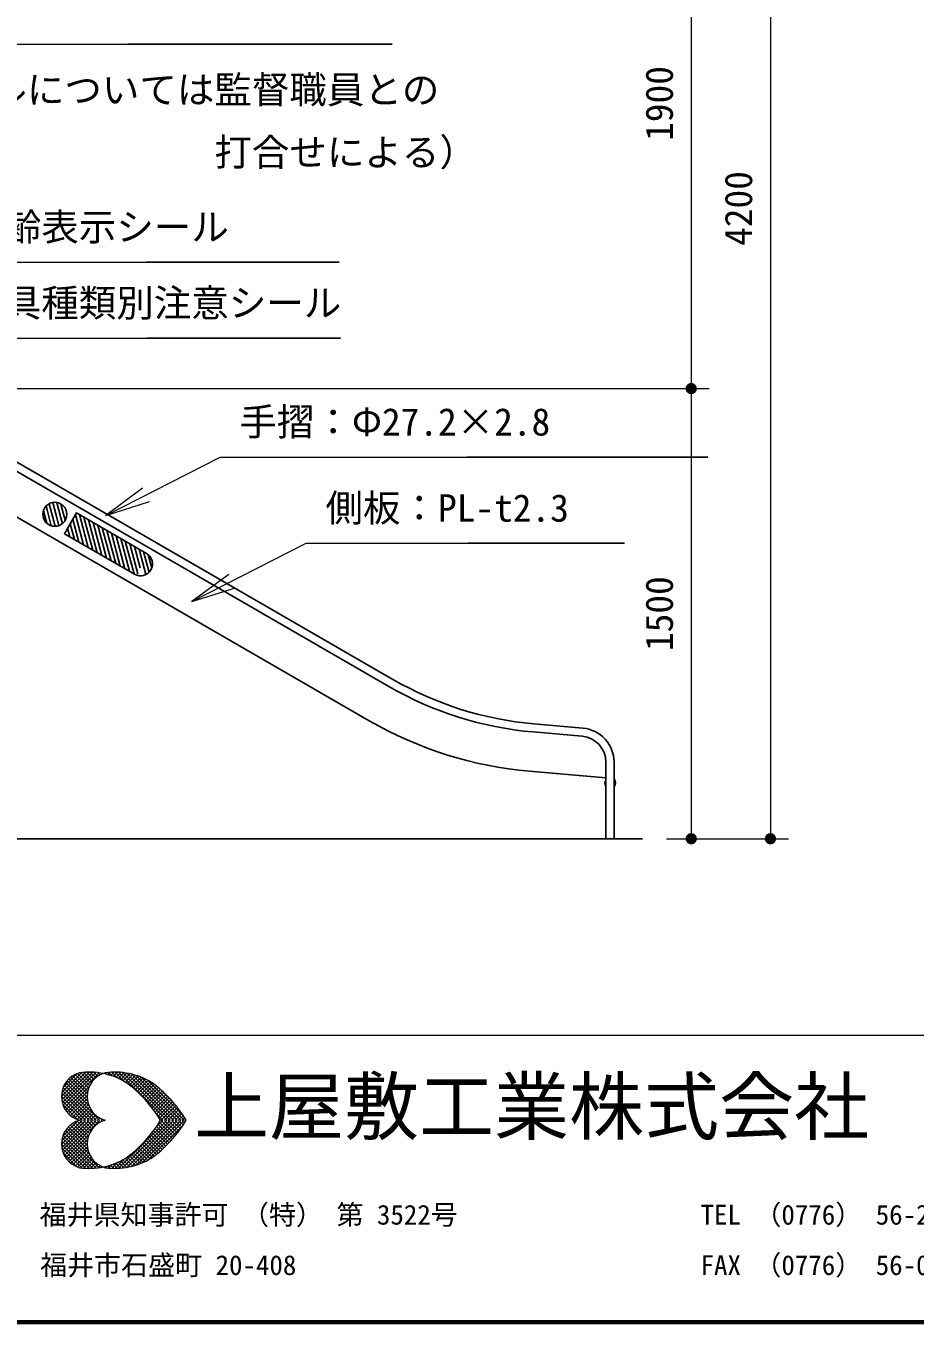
# Model space of a CAD drawing. Units: millimetres at full size, sheet at 1:50, with parts at other scales. Extents: x 750 to 20250, y 750 to 14100.
# Drawn here: x 7745 to 10709, y 750 to 5069 of the extents above; entities that cross this region are included whole.
import ezdxf
from ezdxf.enums import TextEntityAlignment as Align

# ---------------------------------------------------------------- set-up
doc = ezdxf.new("R2010")
doc.units = ezdxf.units.MM
doc.header["$LTSCALE"] = 50
for name, color, linetype, lineweight in [('D-STR-DIM\u3000寸法線、寸法値', 7, 'Continuous', 13), ('D-STR-HTXT\u3000旗上げ', 7, 'Continuous', 13), ('D-STR\u3000構造物外形線', 1, 'Continuous', 25), ('D-TTL', 7, 'Continuous', 70), ('D-TTL-FRAM', 7, 'Continuous', 13), ('D-TTL-TXT', 7, 'Continuous', 13)]:
    doc.layers.add(name, color=color, linetype=linetype, lineweight=lineweight)
doc.styles.add('ＭＳ ゴシック', font='')
doc.styles.get('ＭＳ ゴシック').set_extended_font_data('MS Gothic')

# ---------------------------------------------------------------- blocks, each defined once
blk = doc.blocks.new('filled_dot')
at = {"color": 0, "linetype": 'Continuous', "lineweight": -2, "const_width": 1.25}
blk.add_lwpolyline([(-0.625, 0, 1), (0.625, 0, 1)], format="xyb", close=True, dxfattribs=at)
blk = doc.blocks.new('open_arrow')
at = {"color": 0, "linetype": 'Continuous', "lineweight": -2}
blk.add_lwpolyline([(7.5, 1.25), (0, 0), (7.5, -1.25)], dxfattribs=at)

msp = doc.modelspace()

# ---------------------------------------------------------------- linework, layer by layer
at = {"layer": 'D-STR-DIM\u3000寸法線、寸法値'}
for p, q in [((10227.06, 6560.65), (10227.06, 2360.65)), ((9962.99, 5760.65), (9962.99, 3860.65)), ((6948.5, 3860.65), (10022.99, 3860.65)), ((6948.5, 3860.65), (10022.99, 3860.65)), ((9962.99, 3860.65), (9962.99, 2360.65)), ((9880.82, 2360.65), (10022.99, 2360.65)), ((9880.82, 2360.65), (10287.06, 2360.65))]:
    msp.add_line(p, q, dxfattribs=at)
at = {"layer": 'D-STR-HTXT\u3000旗上げ'}
for points in [[(6648.32, 4658.76), (7184.14, 5008.06), (7204.14, 5008.06), (8966.2, 5008.06), (8085.17, 5008.06)], [(6910.15, 3332.83), (7482.18, 4281.41), (7502.18, 4281.41), (8789.61, 4281.41), (8145.9, 4281.41)], [(6910.15, 3079.81), (7482.18, 4028.39), (7502.18, 4028.39), (8793.42, 4028.39), (8147.8, 4028.39)], [(8011.94, 3438.04), (8392.54, 3632.11), (8412.54, 3632.11), (10017.87, 3632.11), (9215.2, 3632.11)], [(8298.86, 3151.12), (8679.46, 3345.19), (8699.46, 3345.19), (9740.07, 3345.19), (9219.76, 3345.19)]]:
    msp.add_lwpolyline(points, dxfattribs=at)
at = {"layer": 'D-STR\u3000構造物外形線'}
for p, q in [((8968.77, 2891.36), (7063.52, 3991.36)), ((8955.17, 2867.81), (7049.92, 3967.81)), ((8889.47, 2754.01), (6984.89, 3853.62)), ((7815.57, 3456.53), (7812.28, 3468.81)), ((7829.8, 3403.43), (7815.57, 3456.53)), ((7830.88, 3447.69), (7823.02, 3477.01)), ((7846.19, 3438.86), (7834.93, 3480.86)), ((7861.5, 3430.02), (7847.84, 3480.98)), ((7876.48, 3422.41), (7862.19, 3475.71)), ((7814.52, 3412.17), (7803.41, 3453.6)), ((7843.2, 3401.7), (7830.88, 3447.69)), ((7855.44, 3404.32), (7846.19, 3438.86)), ((7866.68, 3410.68), (7861.5, 3430.02)), ((7922.07, 3348.86), (7901.5, 3425.61)), ((7937.38, 3340.02), (7910.34, 3440.92)), ((7952.69, 3331.19), (7923.4, 3440.47)), ((7968, 3322.35), (7938.71, 3431.63)), ((7983.31, 3313.51), (7954.02, 3422.79)), ((7998.62, 3304.67), (7969.33, 3413.95)), ((7876.14, 3375.38), (7874.99, 3379.68)), ((7891.45, 3366.54), (7883.83, 3394.99)), ((7906.76, 3357.7), (7892.67, 3410.3)), ((8013.93, 3295.83), (7984.64, 3405.11)), ((8029.24, 3287), (7999.95, 3396.28)), ((8044.55, 3278.16), (8015.26, 3387.44)), ((8059.86, 3269.32), (8030.57, 3378.6)), ((8075.17, 3260.48), (8045.88, 3369.76)), ((8090.48, 3251.64), (8061.19, 3360.92)), ((8105.79, 3242.8), (8076.5, 3352.09)), ((8118.52, 3243.56), (8091.81, 3343.25)), ((8126.12, 3263.5), (8107.12, 3334.41)), ((8145.09, 3241), (8122.43, 3325.57)), ((8155.91, 3248.93), (8137.74, 3316.73)), ((8164.91, 3263.62), (8153.3, 3306.94)), ((9601.93, 2729.09), (9437.93, 2743.44)), ((9599.56, 2701.99), (9435.56, 2716.34)), ((9678.43, 2615.92), (9678.43, 2360.65)), ((9705.63, 2616.03), (9705.63, 2360.65)), ((9678.43, 2563.19), (9424.11, 2585.44)), ((1522.18, 2360.65), (9800.82, 2360.65))]:
    msp.add_line(p, q, dxfattribs=at)
msp.add_lwpolyline([(8147.24, 3311.25), (7913.41, 3446.23), (7873.42, 3376.95), (8107.26, 3241.96)], dxfattribs=at)
msp.add_circle((7841.45, 3441.59), 40, dxfattribs=at)
for centre, radius, start, end in [((8127.25, 3276.6), 40, 240.01601, 60.01601), ((9536.97, 3875.51), 1163.6, 240, 265), ((9536.97, 3875.51), 1136.4, 240, 265), ((9536.97, 3875.51), 1295, 240, 265), ((9592.03, 2615.92), 113.6, 0, 85), ((9592.03, 2615.92), 86.4, 0, 85), ((9692.03, 2546.07), 17, 143.12999, 216.87001), ((9691.41, 2546.69), 18.83, 319.04337, 40.95663), ((9691.41, 2546.69), 17.63, 357.97392, 36.23507), ((9692.03, 2546.07), 17, 323.12971, 36.87029)]:
    msp.add_arc(centre, radius, start, end, dxfattribs=at)
at = {"layer": 'D-TTL'}
msp.add_lwpolyline([(750, 750), (750, 14100), (20250, 14100), (20250, 750)], close=True, dxfattribs=at)
at = {"layer": 'D-TTL-FRAM'}
msp.add_line((750, 1706.1), (20250, 1706.1), dxfattribs=at)
at = {"layer": 'D-TTL-TXT'}
for p, q in [((7863.49, 1501.95), (7943.69, 1582.16)), ((7864.53, 1490.49), (7956.19, 1582.16)), ((7864.53, 1514.45), (7931.19, 1581.12)), ((7866.61, 1481.12), (7967.65, 1582.16)), ((7868.69, 1471.75), (7978.07, 1581.12)), ((7869.74, 1531.12), (7914.53, 1576.95)), ((7872.86, 1464.45), (7989.53, 1580.08)), ((7888.49, 1560.28), (7948.9, 1499.87)), ((7894.74, 1565.49), (7948.9, 1511.33)), ((7902.03, 1569.66), (7950.98, 1520.7)), ((7909.32, 1574.87), (7954.11, 1530.08)), ((7917.65, 1577.99), (7957.23, 1538.41)), ((7927.03, 1581.12), (7961.4, 1545.7)), ((7937.44, 1582.16), (7966.61, 1551.95)), ((7948.9, 1582.16), (7971.82, 1559.24)), ((7960.36, 1582.16), (7978.07, 1564.45)), ((7972.86, 1582.16), (7985.36, 1569.66)), ((7985.36, 1581.12), (7992.65, 1573.83)), ((7995.77, 1574.87), (7998.9, 1579.03)), ((7999.94, 1577.99), (8000.98, 1577.99)), ((8008.27, 1576.95), (8013.48, 1581.12)), ((8009.32, 1581.12), (8014.52, 1574.87)), ((8017.65, 1573.83), (8025.98, 1582.16)), ((8020.77, 1581.12), (8032.23, 1569.66)), ((8027.02, 1571.74), (8038.48, 1582.16)), ((8032.23, 1581.12), (8049.94, 1563.41)), ((8036.4, 1568.62), (8049.94, 1582.16)), ((8043.69, 1582.16), (8073.9, 1550.91)), ((8044.73, 1565.49), (8061.4, 1582.16)), ((8053.07, 1561.33), (8071.81, 1580.08)), ((8055.15, 1581.12), (8214.52, 1422.79)), ((8060.36, 1557.16), (8081.19, 1579.03)), ((8067.65, 1581.12), (8225.98, 1422.79)), ((8068.69, 1554.03), (8091.61, 1576.95)), ((8075.98, 1548.83), (8100.98, 1574.87)), ((8081.19, 1579.03), (8237.44, 1422.79)), ((8082.23, 1544.66), (8110.36, 1571.74)), ((8089.52, 1539.45), (8119.73, 1569.66)), ((8095.77, 1576.95), (8249.94, 1422.79)), ((8095.77, 1534.24), (8128.06, 1565.49)), ((8103.06, 1529.04), (8136.4, 1562.37)), ((8109.31, 1523.83), (8143.69, 1559.24)), ((8112.44, 1571.74), (8261.39, 1422.79)), ((8115.56, 1518.62), (8152.02, 1555.08)), ((8130.15, 1565.49), (8272.85, 1422.79)), ((7864.53, 1513.41), (7956.19, 1422.79)), ((7866.61, 1522.79), (7967.65, 1422.79)), ((7869.74, 1532.16), (7979.11, 1422.79)), ((7873.9, 1539.45), (7990.57, 1422.79)), ((7877.03, 1547.78), (7955.15, 1470.7)), ((7877.03, 1456.12), (7957.23, 1536.33)), ((7882.24, 1449.87), (7950.98, 1518.62)), ((7883.28, 1554.03), (7949.94, 1487.37)), ((8120.77, 1512.37), (8159.31, 1550.91)), ((8127.02, 1507.16), (8166.6, 1545.7)), ((8133.27, 1500.91), (8172.85, 1541.54)), ((8138.48, 1494.66), (8180.15, 1536.33)), ((8144.73, 1488.41), (8186.4, 1530.08)), ((8149.94, 1482.16), (8192.65, 1524.87)), ((8153.06, 1554.03), (8267.64, 1440.5)), ((8155.15, 1475.91), (8198.9, 1519.66)), ((8160.35, 1469.66), (8205.14, 1514.45)), ((8200.98, 1518.62), (8229.1, 1489.45)), ((7863.49, 1502.99), (7943.69, 1422.79)), ((7864.53, 1489.45), (7932.23, 1422.79)), ((7868.69, 1474.87), (7917.65, 1424.87)), ((7887.44, 1443.62), (7948.9, 1505.08)), ((7893.69, 1438.41), (7948.9, 1493.62)), ((7900.99, 1433.2), (7952.03, 1484.24)), ((7908.28, 1429.04), (7954.11, 1474.87)), ((8165.56, 1463.41), (8211.39, 1508.2)), ((8170.77, 1456.12), (8217.64, 1501.95)), ((8175.98, 1449.87), (8222.85, 1496.74)), ((8180.15, 1442.58), (8228.06, 1490.49)), ((8185.35, 1435.29), (8234.31, 1484.24)), ((8189.52, 1428), (8239.52, 1477.99)), ((8195.77, 1422.79), (8244.73, 1471.75)), ((7916.61, 1424.87), (7957.23, 1466.54)), ((7924.94, 1422.79), (7961.4, 1458.2)), ((7937.44, 1422.79), (7966.61, 1451.95)), ((7948.9, 1422.79), (7971.82, 1445.7)), ((7960.36, 1422.79), (7977.03, 1439.45)), ((7971.82, 1422.79), (7984.32, 1434.25)), ((7984.32, 1422.79), (7991.61, 1430.08)), ((7995.77, 1422.79), (7999.94, 1425.91)), ((7998.9, 1425.91), (8003.07, 1422.79)), ((8175.98, 1448.83), (8202.02, 1422.79)), ((8207.23, 1422.79), (8249.94, 1464.45)), ((8219.73, 1422.79), (8255.14, 1458.2)), ((8231.19, 1422.79), (8260.35, 1450.91)), ((8242.64, 1422.79), (8264.52, 1444.66)), ((8254.1, 1422.79), (8269.73, 1437.37)), ((8266.6, 1422.79), (8273.89, 1430.08)), ((7863.49, 1341.54), (7943.69, 1421.75)), ((7864.53, 1331.12), (7956.19, 1421.75)), ((7864.53, 1355.08), (7932.23, 1421.75)), ((7866.61, 1321.75), (7967.65, 1421.75)), ((7868.69, 1369.66), (7917.65, 1419.66)), ((7869.74, 1312.37), (7979.11, 1421.75)), ((7873.9, 1305.08), (7990.57, 1421.75)), ((7877.03, 1388.41), (7957.23, 1308.21)), ((7882.24, 1394.66), (7950.98, 1325.92)), ((7887.44, 1400.91), (7948.9, 1339.46)), ((7893.69, 1406.12), (7948.9, 1350.91)), ((7900.99, 1411.33), (7952.03, 1360.29)), ((7908.28, 1415.5), (7954.11, 1369.66)), ((7916.61, 1419.66), (7957.23, 1378)), ((7924.94, 1421.75), (7961.4, 1386.33)), ((7937.44, 1421.75), (7966.61, 1392.58)), ((7948.9, 1421.75), (7971.82, 1398.83)), ((7960.36, 1421.75), (7977.03, 1405.08)), ((7971.82, 1421.75), (7984.32, 1410.29)), ((7984.32, 1421.75), (7991.61, 1414.45)), ((7995.77, 1421.75), (7999.94, 1418.62)), ((7998.9, 1418.62), (8003.07, 1421.75)), ((8007.23, 1422.79), (8008.27, 1422.79)), ((8007.23, 1421.75), (8008.27, 1421.75)), ((8055.15, 1263.42), (8214.52, 1421.75)), ((8067.65, 1263.42), (8225.98, 1421.75)), ((8081.19, 1265.5), (8237.44, 1421.75)), ((8095.77, 1267.58), (8249.94, 1421.75)), ((8112.44, 1272.79), (8261.39, 1421.75)), ((8130.15, 1279.04), (8272.85, 1421.75)), ((8153.06, 1290.5), (8267.64, 1404.04)), ((8170.77, 1388.41), (8217.64, 1342.58)), ((8175.98, 1395.71), (8202.02, 1421.75)), ((8175.98, 1394.66), (8222.85, 1347.79)), ((8180.15, 1401.96), (8228.06, 1354.04)), ((8185.35, 1409.25), (8234.31, 1360.29)), ((8189.52, 1416.54), (8239.52, 1366.54)), ((8195.77, 1421.75), (8244.73, 1372.79)), ((8207.23, 1421.75), (8249.94, 1380.08)), ((8219.73, 1421.75), (8255.14, 1386.33)), ((8231.19, 1421.75), (8260.35, 1393.62)), ((8242.64, 1421.75), (8264.52, 1399.87)), ((8254.1, 1421.75), (8269.73, 1407.16)), ((8266.6, 1421.75), (8273.89, 1414.45)), ((8278.06, 1422.79), (8279.1, 1422.79)), ((8278.06, 1421.75), (8279.1, 1421.75)), ((7863.49, 1342.58), (7943.69, 1262.38)), ((7864.53, 1354.04), (7956.19, 1262.38)), ((7866.61, 1363.41), (7967.65, 1262.38)), ((7868.69, 1372.79), (7978.07, 1263.42)), ((7872.86, 1380.08), (7989.53, 1264.46)), ((7877.03, 1296.75), (7955.15, 1373.83)), ((7883.28, 1290.5), (7949.94, 1357.16)), ((7888.49, 1284.25), (7948.9, 1344.66)), ((8133.27, 1343.62), (8172.85, 1303)), ((8138.48, 1349.87), (8180.15, 1308.21)), ((8144.73, 1356.12), (8186.4, 1314.46)), ((8149.94, 1362.37), (8192.65, 1319.67)), ((8155.15, 1368.62), (8198.9, 1324.87)), ((8160.35, 1374.87), (8205.14, 1330.08)), ((8165.56, 1381.12), (8211.39, 1336.33)), ((8200.98, 1325.92), (8229.1, 1355.08)), ((7864.53, 1330.08), (7931.19, 1263.42)), ((7869.74, 1313.42), (7914.53, 1267.58)), ((7894.74, 1279.04), (7948.9, 1333.21)), ((7902.03, 1274.87), (7950.98, 1323.83)), ((7909.32, 1269.67), (7954.11, 1314.46)), ((7917.65, 1266.54), (7957.23, 1306.12)), ((7927.03, 1263.42), (7961.4, 1298.83)), ((8082.23, 1299.87), (8110.36, 1272.79)), ((8089.52, 1305.08), (8119.73, 1274.87)), ((8095.77, 1310.29), (8128.06, 1279.04)), ((8103.06, 1315.5), (8136.4, 1282.17)), ((8109.31, 1320.71), (8143.69, 1285.29)), ((8115.56, 1325.92), (8152.02, 1289.46)), ((8120.77, 1332.17), (8159.31, 1293.62)), ((8127.02, 1337.37), (8166.6, 1298.83)), ((7937.44, 1262.38), (7966.61, 1292.58)), ((7948.9, 1262.38), (7971.82, 1285.29)), ((7960.36, 1262.38), (7978.07, 1280.08)), ((7972.86, 1262.38), (7985.36, 1274.87)), ((7985.36, 1263.42), (7992.65, 1270.71)), ((7995.77, 1269.67), (7998.9, 1265.5)), ((7999.94, 1266.54), (8000.98, 1266.54)), ((8008.27, 1267.58), (8013.48, 1263.42)), ((8009.32, 1263.42), (8014.52, 1269.67)), ((8017.65, 1270.71), (8025.98, 1262.38)), ((8020.77, 1263.42), (8032.23, 1274.87)), ((8027.02, 1272.79), (8038.48, 1262.38)), ((8032.23, 1263.42), (8049.94, 1281.12)), ((8036.4, 1275.92), (8049.94, 1262.38)), ((8043.69, 1262.38), (8073.9, 1293.62)), ((8044.73, 1279.04), (8061.4, 1262.38)), ((8053.07, 1283.21), (8071.81, 1264.46)), ((8060.36, 1287.37), (8081.19, 1265.5)), ((8068.69, 1290.5), (8091.61, 1267.58)), ((8075.98, 1295.71), (8100.98, 1269.67))]:
    msp.add_line(p, q, dxfattribs=at)
for centre, radius, start, end in [((7945.55, 1501.73), 81.97, 105.2024, 254.7976), ((7955.93, 1348.05), 234.95, 58.71735, 97.79751), ((8031.13, 1501.73), 81.97, 105.2024, 254.7976), ((8041.51, 1348.05), 234.95, 58.71735, 97.79751), ((7834.99, 1209.6), 417.26, 30.69974, 54.3922), ((7920.57, 1209.6), 417.26, 30.69974, 54.3922), ((7945.55, 1343.53), 81.97, 105.2024, 254.7976), ((8031.13, 1343.53), 81.97, 105.2024, 254.7976), ((7834.99, 1635.66), 417.26, 305.6078, 329.30026), ((7920.57, 1635.66), 417.26, 305.6078, 329.30026), ((7955.93, 1497.21), 234.95, 262.20249, 301.28265), ((8041.51, 1497.21), 234.95, 262.20249, 301.28265)]:
    msp.add_arc(centre, radius, start, end, dxfattribs=at)

# ---------------------------------------------------------------- block references
at = {"layer": 'D-STR-DIM\u3000寸法線、寸法値', "xscale": 15, "yscale": 15}
for p, rotation in [((9962.99, 3860.65), 270), ((9962.99, 3860.65), 90), ((9962.99, 2360.65), 90), ((10227.06, 2360.65), 90)]:
    msp.add_blockref('filled_dot', p, dxfattribs=dict(at, rotation=rotation))
at = {"layer": 'D-STR-HTXT\u3000旗上げ', "xscale": 20, "yscale": 20, "rotation": 27}
for p in [(8011.94, 3438.04), (8298.86, 3151.12)]:
    msp.add_blockref('open_arrow', p, dxfattribs=at)

# ---------------------------------------------------------------- texts
at = {"layer": 'D-STR-DIM\u3000寸法線、寸法値', "style": 'ＭＳ ゴシック'}
for s, p in [('1900', (9856.1, 4810.65)), ('4200', (10120.18, 4460.65)), ('1500', (9856.1, 3110.65))]:
    msp.add_text(s, height=91.64, rotation=90, dxfattribs=at).set_placement(p, align=Align.MIDDLE_CENTER)
at = {"layer": 'D-STR-HTXT\u3000旗上げ', "style": 'ＭＳ ゴシック'}
for s, p in [('（パネルについては監督職員との', (7248.53, 4783.27)), ('\u3000\u3000\u3000\u3000\u3000\u3000\u3000\u3000\u3000打合せによる）', (7248.53, 4574.93)), ('年齢表示シール', (7546.57, 4325.8)), ('遊具種類別注意シール', (7546.57, 4072.78)), ('手摺：Φ27.2×2.8', (8456.93, 3676.5)), ('側板：PL-t2.3', (8743.85, 3389.58))]:
    msp.add_text(s, height=91.64, dxfattribs=at).set_placement(p, align=Align.BOTTOM_LEFT)
at = {"layer": 'D-TTL-TXT', "style": 'ＭＳ ゴシック'}
for s, height, p in [('上屋敷工業株式会社', 183.3, (8305.66, 1322.05)), ('福井県知事許可 （特） 第 3522号', 65.98, (7790.73, 1054.95)), ('TEL （0776） 56-2310 （代）', 65.98, (9993.99, 1054.94)), ('福井市石盛町 20-408', 65.98, (7792.56, 887.03)), ('FAX （0776） 56-0917', 65.98, (9993.99, 887.03))]:
    msp.add_text(s, height=height, dxfattribs=at).set_placement(p, align=Align.BOTTOM_LEFT)

doc.saveas('drawing.dxf')
